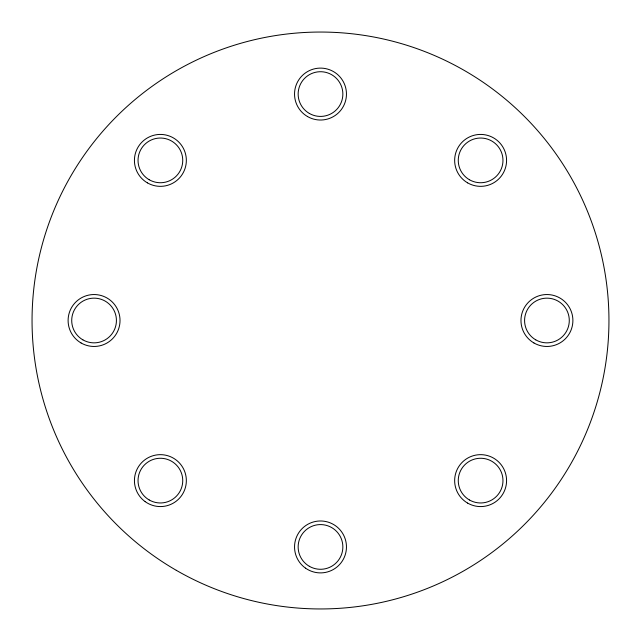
<?xml version="1.0" encoding="UTF-8"?>
<svg xmlns="http://www.w3.org/2000/svg" width="641" height="641" viewBox="0 0 641 641"><rect width="100%" height="100%" fill="white"/><g stroke="black" fill="none" stroke-linecap="round" stroke-linejoin="round"><path stroke-width="0.96" d="M147.406 182.869A25.96 25.96 0 0 0 186.347 160.386A25.96 25.96 0 0 0 147.406 137.903A25.96 25.96 0 0 0 147.406 182.869M149.209 179.744A22.355 22.355 0 0 0 182.741 160.386A22.355 22.355 0 0 0 149.209 141.028A22.355 22.355 0 0 0 149.209 179.744M307.52 116.55A25.96 25.96 0 0 0 346.46 94.067A25.96 25.96 0 0 0 307.52 71.584A25.96 25.96 0 0 0 307.52 116.55M309.323 113.425A22.355 22.355 0 0 0 342.855 94.067A22.355 22.355 0 0 0 309.323 74.709A22.355 22.355 0 0 0 309.323 113.425M467.634 182.869A25.96 25.96 0 0 0 506.574 160.386A25.96 25.96 0 0 0 467.634 137.903A25.96 25.96 0 0 0 467.634 182.869M469.436 179.744A22.355 22.355 0 0 0 502.969 160.386A22.355 22.355 0 0 0 469.436 141.028A22.355 22.355 0 0 0 469.436 179.744M533.953 342.983A25.96 25.96 0 0 0 572.894 320.5A25.96 25.96 0 0 0 533.953 298.017A25.96 25.96 0 0 0 533.953 342.983M535.756 339.858A22.355 22.355 0 0 0 569.288 320.5A22.355 22.355 0 0 0 535.756 301.142A22.355 22.355 0 0 0 535.756 339.858M467.634 503.097A25.96 25.96 0 0 0 506.574 480.614A25.96 25.96 0 0 0 467.634 458.131A25.96 25.96 0 0 0 467.634 503.097M469.436 499.972A22.355 22.355 0 0 0 502.969 480.614A22.355 22.355 0 0 0 469.436 461.256A22.355 22.355 0 0 0 469.436 499.972M305.549 568.158A25.96 25.96 0 0 0 346.356 549.265A25.96 25.96 0 0 0 309.595 523.377A25.96 25.96 0 0 0 305.549 568.158M309.323 566.291A22.355 22.355 0 0 0 342.855 546.933A22.355 22.355 0 0 0 309.323 527.575A22.355 22.355 0 0 0 309.323 566.291M145.154 501.631A25.96 25.96 0 0 0 186.21 483.29A25.96 25.96 0 0 0 149.802 456.913A25.96 25.96 0 0 0 145.154 501.631M149.209 499.972A22.355 22.355 0 0 0 182.741 480.614A22.355 22.355 0 0 0 149.209 461.256A22.355 22.355 0 0 0 149.209 499.972M81.087 342.983A25.96 25.96 0 0 0 120.027 320.5A25.96 25.96 0 0 0 81.087 298.017A25.96 25.96 0 0 0 81.087 342.983M82.889 339.858A22.355 22.355 0 0 0 116.422 320.5A22.355 22.355 0 0 0 82.889 301.142A22.355 22.355 0 0 0 82.889 339.858M176.275 570.306A288.45 288.45 0 0 0 608.95 320.5A288.45 288.45 0 0 0 176.275 70.694A288.45 288.45 0 0 0 176.275 570.306"/></g></svg>
